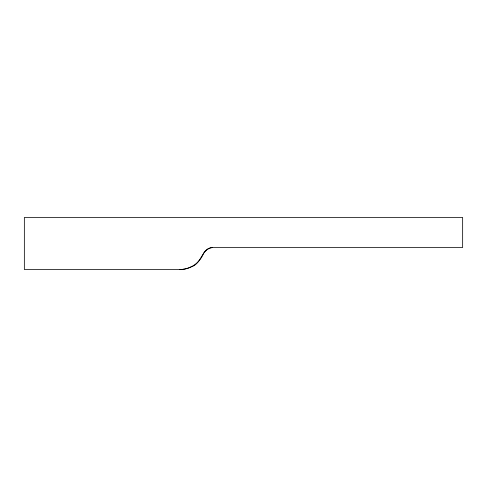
<?xml version="1.0" encoding="UTF-8"?>
<svg xmlns="http://www.w3.org/2000/svg" width="487" height="487" viewBox="0 0 487 487"><rect width="100%" height="100%" fill="white"/><g stroke="black" fill="none" stroke-linecap="round" stroke-linejoin="round"><path stroke-width="0.73" d="M212.478 247.506C201.429 248.632 201.752 263.735 191.354 266.766A24.94 24.271 0 0 1 179.837 269.518L24.35 269.518L24.35 217.482L462.65 217.482L462.65 247.506L212.478 247.506A11.024 11.024 0 0 0 202.842 255.011A25.488 25.488 0 0 1 179.837 269.518"/></g></svg>
